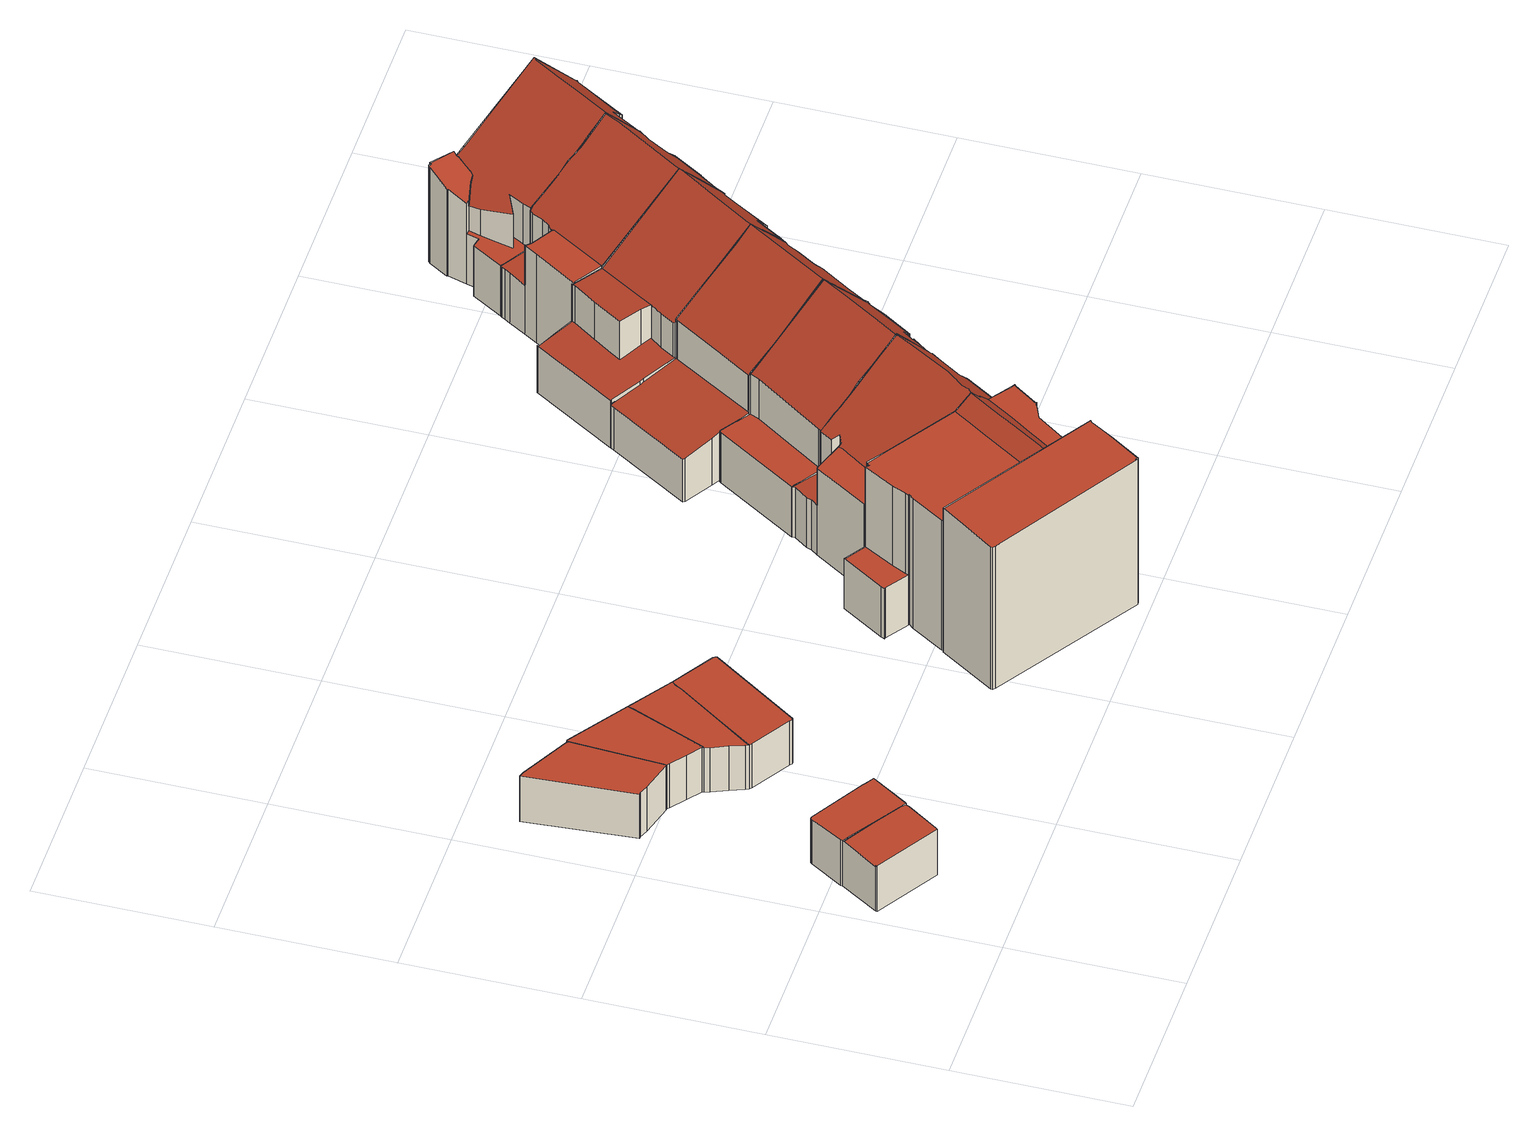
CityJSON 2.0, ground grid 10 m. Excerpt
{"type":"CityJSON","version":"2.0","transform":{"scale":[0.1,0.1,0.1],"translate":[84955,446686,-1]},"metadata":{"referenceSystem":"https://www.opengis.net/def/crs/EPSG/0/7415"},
"CityObjects":{
"building1":{"type":"Building","attributes":{"dak_type":"horizontal","data_area":9.9,"data_coverage":0.88,"geconstateerd":false,"gid":18958629,"h_dak_50p":2.79,"h_dak_70p":2.81,"h_dak_max":2.97,"h_dak_min":2.71,"h_maaiveld":-0.377,"kas_warenhuis":false,"lod11_replace":false,"ondergronds_type":"above ground","oorspronkelijkbouwjaar":1930,"pw_actueel":"yes","pw_bron":"ahn3","reconstructie_methode":"tudelft3d-geoflow","reconstruction_skipped":false,"rmse_lod12":0.0332,"rmse_lod13":0.0361,"rmse_lod22":0.0187,"rn":1,"status":"Pand in gebruik","t_run":35.13,"val3dity_codes_lod12":"[]","val3dity_codes_lod13":"[]","val3dity_codes_lod22":"[]"},"children":["building1-1"]},
"building1-1":{"type":"BuildingPart","parents":["building1"],"geometry":[{"type":"Solid","lod":"2.2","boundaries":[[[[0,1,2,3,4,5,6,7,8,9]],[[10,0,9,11]],[[12,3,2,13]],[[14,4,3,12]],[[15,5,4,16]],[[16,4,14]],[[17,8,7,18]],[[11,9,8,17]],[[13,2,1,19]],[[20,6,5,15]],[[18,7,6,20]],[[19,1,0,10]],[[14,12,13,19,10,11,17,18,20,15,16]]]],"semantics":{"surfaces":[{"type":"GroundSurface"},{"type":"WallSurface","on_footprint_edge":true},{"type":"RoofSurface"}],"values":[[0,1,1,1,1,1,1,1,1,1,1,1,2]]}}]},
"building2":{"type":"Building","attributes":{"dak_type":"horizontal","data_area":9.4,"data_coverage":0.83,"geconstateerd":false,"gid":18958628,"h_dak_50p":2.78,"h_dak_70p":2.8,"h_dak_max":2.86,"h_dak_min":2.67,"h_maaiveld":-0.368,"kas_warenhuis":false,"lod11_replace":false,"ondergronds_type":"above ground","oorspronkelijkbouwjaar":1930,"pw_actueel":"yes","pw_bron":"ahn3","reconstructie_methode":"tudelft3d-geoflow","reconstruction_skipped":false,"rmse_lod12":0.0407,"rmse_lod13":0.0404,"rmse_lod22":0.018,"rn":1,"status":"Pand in gebruik","t_run":39.55,"val3dity_codes_lod12":"[]","val3dity_codes_lod13":"[]","val3dity_codes_lod22":"[]"},"children":["building2-1"]},
"building2-1":{"type":"BuildingPart","parents":["building2"],"geometry":[{"type":"Solid","lod":"2.2","boundaries":[[[[21,9,22,23,5,24,25,26,27,28,29,30]],[[31,24,5,15]],[[32,25,24,31]],[[15,5,23,33]],[[34,26,25,32]],[[33,23,22,35]],[[36,27,26,34]],[[37,28,27,36]],[[38,29,28,37]],[[35,22,9,39]],[[40,21,30,41]],[[41,30,29,38]],[[39,9,21,40]],[[39,40,41,38,37,36,34,32,31,15,33,35]]]],"semantics":{"surfaces":[{"type":"GroundSurface"},{"type":"WallSurface","on_footprint_edge":true},{"type":"RoofSurface"}],"values":[[0,1,1,1,1,1,1,1,1,1,1,1,1,2]]}}]},
"building3":{"type":"Building","attributes":{"dak_type":"horizontal","data_area":15.84,"data_coverage":0.91,"geconstateerd":false,"gid":17147226,"h_dak_50p":2.72,"h_dak_70p":2.74,"h_dak_max":2.84,"h_dak_min":2.61,"h_maaiveld":-0.392,"kas_warenhuis":false,"lod11_replace":false,"ondergronds_type":"above ground","oorspronkelijkbouwjaar":1930,"pw_actueel":"yes","pw_bron":"ahn3","reconstructie_methode":"tudelft3d-geoflow","reconstruction_skipped":false,"rmse_lod12":0.0383,"rmse_lod13":0.039,"rmse_lod22":0.0235,"rn":1,"status":"Pand in gebruik","t_run":56.82,"val3dity_codes_lod12":"[]","val3dity_codes_lod13":"[]","val3dity_codes_lod22":"[]"},"children":["building3-1"]},
"building3-1":{"type":"BuildingPart","parents":["building3"],"geometry":[{"type":"Solid","lod":"2.2","boundaries":[[[[42,43,44,45,46,47,48,49,50,51]],[[52,42,51,53]],[[54,46,45,55]],[[56,47,46,54]],[[57,49,48,58]],[[55,45,44,59]],[[60,50,49,57]],[[53,51,50,60]],[[61,43,42,52]],[[59,44,43,61]],[[58,48,47,56]],[[60,57,58,56,54,55,59,61,52,53]]]],"semantics":{"surfaces":[{"type":"GroundSurface"},{"type":"WallSurface","on_footprint_edge":true},{"type":"RoofSurface"}],"values":[[0,1,1,1,1,1,1,1,1,1,1,2]]}}]},
"building4":{"type":"Building","attributes":{"dak_type":"horizontal","data_area":13.71,"data_coverage":0.883,"geconstateerd":false,"gid":18958733,"h_dak_50p":2.74,"h_dak_70p":2.76,"h_dak_max":2.89,"h_dak_min":2.65,"h_maaiveld":-0.383,"kas_warenhuis":false,"lod11_replace":false,"ondergronds_type":"above ground","oorspronkelijkbouwjaar":1930,"pw_actueel":"yes","pw_bron":"ahn3","reconstructie_methode":"tudelft3d-geoflow","reconstruction_skipped":false,"rmse_lod12":0.0327,"rmse_lod13":0.0363,"rmse_lod22":0.0184,"rn":1,"status":"Pand in gebruik","t_run":37.49,"val3dity_codes_lod12":"[]","val3dity_codes_lod13":"[]","val3dity_codes_lod22":"[]"},"children":["building4-1"]},
"building4-1":{"type":"BuildingPart","parents":["building4"],"geometry":[{"type":"Solid","lod":"2.2","boundaries":[[[[62,63,64,65,66,67,46,68,69,70,71]],[[54,46,67,72]],[[73,65,64,74]],[[75,66,65,73]],[[76,63,62,77]],[[74,64,63,76]],[[72,67,66,75]],[[78,70,69,79]],[[80,71,70,78]],[[79,69,68,81]],[[81,68,46,54]],[[77,62,71,80]],[[72,75,73,74,76,77,80,78,79,81,54]]]],"semantics":{"surfaces":[{"type":"GroundSurface"},{"type":"WallSurface","on_footprint_edge":true},{"type":"RoofSurface"}],"values":[[0,1,1,1,1,1,1,1,1,1,1,1,2]]}}]},
"building5":{"type":"Building","attributes":{"dak_type":"horizontal","data_area":11.9,"data_coverage":0.88,"geconstateerd":false,"gid":18958735,"h_dak_50p":2.74,"h_dak_70p":2.76,"h_dak_max":2.84,"h_dak_min":2.64,"h_maaiveld":-0.369,"kas_warenhuis":false,"lod11_replace":false,"ondergronds_type":"above ground","oorspronkelijkbouwjaar":1930,"pw_actueel":"yes","pw_bron":"ahn3","reconstructie_methode":"tudelft3d-geoflow","reconstruction_skipped":false,"rmse_lod12":0.0392,"rmse_lod13":0.0413,"rmse_lod22":0.0199,"rn":1,"status":"Pand in gebruik","t_run":38.17,"val3dity_codes_lod12":"[]","val3dity_codes_lod13":"[]","val3dity_codes_lod22":"[]"},"children":["building5-1"]},
"building5-1":{"type":"BuildingPart","parents":["building5"],"geometry":[{"type":"Solid","lod":"2.2","boundaries":[[[[82,83,84,85,86,87,64,88,71,89,90]],[[91,87,86,92]],[[80,71,88,93]],[[94,89,71,80]],[[93,88,64,74]],[[74,64,87,91]],[[95,90,89,94]],[[96,82,90,95]],[[92,86,85,97]],[[97,85,84,98]],[[99,83,82,96]],[[98,84,83,99]],[[98,99,96,95,94,80,93,74,91,92,97]]]],"semantics":{"surfaces":[{"type":"GroundSurface"},{"type":"WallSurface","on_footprint_edge":true},{"type":"RoofSurface"}],"values":[[0,1,1,1,1,1,1,1,1,1,1,1,2]]}}]},
"building6":{"type":"Building","attributes":{"dak_type":"horizontal","data_area":17.3,"data_coverage":0.914,"geconstateerd":false,"gid":18958734,"h_dak_50p":2.74,"h_dak_70p":2.76,"h_dak_max":2.87,"h_dak_min":2.63,"h_maaiveld":-0.351,"kas_warenhuis":false,"lod11_replace":false,"ondergronds_type":"above ground","oorspronkelijkbouwjaar":1930,"pw_actueel":"yes","pw_bron":"ahn3","reconstructie_methode":"tudelft3d-geoflow","reconstruction_skipped":false,"rmse_lod12":0.0401,"rmse_lod13":0.041,"rmse_lod22":0.0209,"rn":1,"status":"Pand in gebruik","t_run":46.55,"val3dity_codes_lod12":"[]","val3dity_codes_lod13":"[]","val3dity_codes_lod22":"[]"},"children":["building6-1"]},
"building6-1":{"type":"BuildingPart","parents":["building6"],"geometry":[{"type":"Solid","lod":"2.2","boundaries":[[[[100,101,84,102,89,103,104,105,106,107]],[[108,103,89,94]],[[109,102,84,98]],[[110,104,103,108]],[[98,84,101,111]],[[94,89,102,109]],[[112,100,107,113]],[[113,107,106,114]],[[114,106,105,115]],[[111,101,100,112]],[[115,105,104,110]],[[112,113,114,115,110,108,94,109,98,111]]]],"semantics":{"surfaces":[{"type":"GroundSurface"},{"type":"WallSurface","on_footprint_edge":true},{"type":"RoofSurface"}],"values":[[0,1,1,1,1,1,1,1,1,1,1,2]]}}]},
"building7":{"type":"Building","attributes":{"dak_type":"horizontal","data_area":37.4,"data_coverage":0.938,"geconstateerd":false,"gid":18956772,"h_dak_50p":9.92,"h_dak_70p":9.94,"h_dak_max":10.19,"h_dak_min":9.82,"h_maaiveld":-0.225,"kas_warenhuis":false,"lod11_replace":false,"ondergronds_type":"above ground","oorspronkelijkbouwjaar":1930,"pw_actueel":"yes","pw_bron":"ahn3","reconstructie_methode":"tudelft3d-geoflow","reconstruction_skipped":false,"rmse_lod12":0.0615,"rmse_lod13":0.0643,"rmse_lod22":0.0491,"rn":1,"status":"Pand in gebruik","t_run":56.24,"val3dity_codes_lod12":"[]","val3dity_codes_lod13":"[]","val3dity_codes_lod22":"[]"},"children":["building7-1"]},
"building7-1":{"type":"BuildingPart","parents":["building7"],"geometry":[{"type":"Solid","lod":"2.2","boundaries":[[[[116,117,118,119,120,121,122,123,124,125]],[[126,118,117,127]],[[128,123,122,129]],[[129,122,121,130]],[[131,116,125,132]],[[133,124,123,128]],[[130,121,120,134]],[[134,120,119,135]],[[135,119,118,126]],[[132,125,124,133]],[[127,117,116,131]],[[134,135,126,127,131,132,133,128,129,130]]]],"semantics":{"surfaces":[{"type":"GroundSurface"},{"type":"WallSurface","on_footprint_edge":true},{"type":"RoofSurface"}],"values":[[0,1,1,1,1,1,1,1,1,1,1,2]]}}]},
"building8":{"type":"Building","attributes":{"dak_type":"slanted","data_area":61.83,"data_coverage":0.902,"geconstateerd":false,"gid":18956773,"h_dak_50p":8.99,"h_dak_70p":9.02,"h_dak_max":10.67,"h_dak_min":2.94,"h_maaiveld":-0.14,"kas_warenhuis":false,"lod11_replace":false,"ondergronds_type":"above ground","oorspronkelijkbouwjaar":1930,"pw_actueel":"yes","pw_bron":"ahn3","reconstructie_methode":"tudelft3d-geoflow","reconstruction_skipped":false,"rmse_lod12":1.58,"rmse_lod13":2.02,"rmse_lod22":0.262,"rn":1,"status":"Pand in gebruik","t_run":133.63,"val3dity_codes_lod12":"[]","val3dity_codes_lod13":"[]","val3dity_codes_lod22":"[]"},"children":["building8-1"]},
"building8-1":{"type":"BuildingPart","parents":["building8"],"geometry":[{"type":"Solid","lod":"2.2","boundaries":[[[[136,137,138,139,140,141,142,143,144,145,146,147,148,149,150,151,152,153,154,155,156,157,158,159,160,161,162,163,164,165,166,167,168,169,170,171,172,173]],[[174,173,172,175]],[[176,155,154,177]],[[178,179,180,181]],[[182,164,163,183]],[[181,180,184,185]],[[186,159,158,187]],[[188,142,141,189]],[[190,143,142,188]],[[191,160,159,186]],[[192,161,160,191]],[[189,141,140,193]],[[193,140,139,194]],[[195,153,152,196]],[[197,156,155,176]],[[177,154,153,195,198]],[[196,152,151,199]],[[199,151,150,200]],[[201,149,148,202]],[[203,200,150,149,201]],[[204,145,144,205]],[[205,144,143,190]],[[206,170,169,207]],[[208,171,170,206]],[[187,158,157,209,210]],[[210,209,179,178]],[[209,157,156,197]],[[194,139,138,211]],[[198,195,200,203]],[[212,168,167,213]],[[214,215,213,216]],[[207,169,168,212]],[[217,218,215,214]],[[175,172,171,208]],[[211,138,137,219]],[[183,163,162,220]],[[220,162,161,192]],[[221,165,164,182]],[[222,166,165,221]],[[216,213,167,166,222]],[[223,174,218,217]],[[224,136,173,174,223]],[[219,137,136,224]],[[225,226,147,146,227]],[[227,146,145,204]],[[202,148,147,226]],[[185,184,226,225]],[[189,228,229,230,231,186,187,232,233,234,188]],[[200,195,196,199]],[[209,197,176,177,198,203,201,202,226,184,180,179]],[[230,229,228,189,193,235,236,191,186,231]],[[218,174,175,208,206,207,212,213,215]],[[233,232,187,210,178,181,185,225,227,204,205,190,188,234]],[[223,217,214,216,222,221,182,183,220,192,191,236,235,193,194,211,219,224]]]],"semantics":{"surfaces":[{"type":"GroundSurface"},{"type":"WallSurface","on_footprint_edge":true},{"type":"WallSurface","on_footprint_edge":false},{"type":"RoofSurface"}],"values":[[0,1,1,2,1,2,1,1,1,1,1,1,1,1,1,1,1,1,1,1,1,1,1,1,1,2,1,1,2,1,2,1,2,1,1,1,1,1,1,1,2,1,1,1,1,1,2,3,3,3,3,3,3,3]]}}]},
"building9":{"type":"Building","attributes":{"dak_type":"slanted","data_area":52.44,"data_coverage":0.904,"geconstateerd":false,"gid":18956777,"h_dak_50p":8.16,"h_dak_70p":8.64,"h_dak_max":9.79,"h_dak_min":3.31,"h_maaiveld":-0.117,"kas_warenhuis":false,"lod11_replace":false,"ondergronds_type":"above ground","oorspronkelijkbouwjaar":1928,"pw_actueel":"yes","pw_bron":"ahn3","reconstructie_methode":"tudelft3d-geoflow","reconstruction_skipped":false,"rmse_lod12":1.77,"rmse_lod13":2.21,"rmse_lod22":0.237,"rn":1,"status":"Pand in gebruik","t_run":160.13,"val3dity_codes_lod12":"[]","val3dity_codes_lod13":"[]","val3dity_codes_lod22":"[]"},"children":["building9-1"]},
"building9-1":{"type":"BuildingPart","parents":["building9"],"geometry":[{"type":"Solid","lod":"2.2","boundaries":[[[[237,238,239,240,241,242,243,244,245,246,247,248,249,250,251,252,253,254,255,141,140,256,257,138,258,259]],[[260,254,253,261]],[[262,246,245,263]],[[264,138,257,265]],[[261,253,252,266]],[[267,251,250,268]],[[269,270,259,258,271]],[[189,141,255,272]],[[265,257,256,273]],[[274,244,243,275]],[[276,241,240,277]],[[273,256,140,193]],[[278,242,241,276]],[[279,278,280,281]],[[281,280,282,283]],[[193,140,141,189]],[[275,243,242,278,279]],[[284,248,247,285]],[[268,250,249,286]],[[266,252,251,267]],[[286,249,248,284]],[[285,247,246,262]],[[263,245,244,274]],[[287,237,259,270]],[[271,258,138,264]],[[288,238,237,287]],[[277,240,239,289]],[[272,255,254,260]],[[289,239,238,288]],[[290,291,292,293]],[[294,295,270,269]],[[296,297,295,294]],[[293,292,297,296]],[[283,282,291,290]],[[298,299,300,301,189,272,260,261,266,267,268,286,284,285,262,302]],[[277,289,288,287,270,295,297,292,291,282,280,278,276]],[[296,294,269,271,264,265,273,303,304,305,293]],[[293,305,304,303,273,193,189,301,300,299,298,302,262,263,274,275,279,281,283,290]]]],"semantics":{"surfaces":[{"type":"GroundSurface"},{"type":"WallSurface","on_footprint_edge":true},{"type":"WallSurface","on_footprint_edge":false},{"type":"RoofSurface"}],"values":[[0,1,1,1,1,1,1,1,1,1,1,1,1,2,2,1,1,1,1,1,1,1,1,1,1,1,1,1,1,2,2,2,2,2,3,3,3,3]]}}]},
"building10":{"type":"Building","attributes":{"dak_type":"slanted","data_area":53,"data_coverage":0.922,"geconstateerd":false,"gid":11190670,"h_dak_50p":7.92,"h_dak_70p":8.6,"h_dak_max":9.78,"h_dak_min":3.34,"h_maaiveld":-0.076,"kas_warenhuis":false,"lod11_replace":false,"ondergronds_type":"above ground","oorspronkelijkbouwjaar":1928,"pw_actueel":"yes","pw_bron":"ahn3","reconstructie_methode":"tudelft3d-geoflow","reconstruction_skipped":false,"rmse_lod12":2.36,"rmse_lod13":1.19,"rmse_lod22":0.164,"rn":1,"status":"Pand in gebruik","t_run":134.42,"val3dity_codes_lod12":"[]","val3dity_codes_lod13":"[]","val3dity_codes_lod22":"[]"},"children":["building10-1"]},
"building10-1":{"type":"BuildingPart","parents":["building10"],"geometry":[{"type":"Solid","lod":"2.2","boundaries":[[[[306,307,308,309,248,247,310,311,312,313,314,242,315,240,316,317,318,319,320,321,322,323,324,325,326,327,328,329,330]],[[331,316,240,277]],[[277,240,315,332]],[[333,317,316,331]],[[334,318,317,333]],[[335,306,330,336]],[[337,326,325,338]],[[339,340,341,342]],[[332,315,242,343]],[[342,341,344,345]],[[345,344,343,279]],[[346,328,327,347]],[[348,307,306,335]],[[336,330,329,349]],[[350,323,322,351]],[[338,325,324,352]],[[353,319,318,334]],[[354,353,340,339]],[[355,312,311,356]],[[357,321,320,358]],[[358,320,319,353,354]],[[351,322,321,357]],[[352,324,323,350]],[[359,314,313,360]],[[360,313,312,355]],[[279,343,242,314,359]],[[347,327,326,337]],[[361,310,247,285]],[[284,248,309,362]],[[285,247,248,284]],[[362,309,308,363]],[[356,311,310,361]],[[349,329,328,346]],[[363,308,307,348]],[[341,340,353,334,333,331,277,332,343,344]],[[360,355,356,364,365,366,357,358,354,339,342,345,279,359]],[[362,363,348,335,336,349,346,347,337,338,352,350,351,357,366,365,364,356,361,285,284]]]],"semantics":{"surfaces":[{"type":"GroundSurface"},{"type":"WallSurface","on_footprint_edge":true},{"type":"WallSurface","on_footprint_edge":false},{"type":"RoofSurface"}],"values":[[0,1,1,1,1,1,1,2,1,2,2,1,1,1,1,1,1,2,1,1,1,1,1,1,1,1,1,1,1,1,1,1,1,1,3,3,3]]}}]},
"building11":{"type":"Building","attributes":{"dak_type":"slanted","data_area":66.79,"data_coverage":0.934,"geconstateerd":false,"gid":18956769,"h_dak_50p":7.12,"h_dak_70p":8.33,"h_dak_max":9.79,"h_dak_min":2.81,"h_maaiveld":-0.09,"kas_warenhuis":false,"lod11_replace":false,"ondergronds_type":"above ground","oorspronkelijkbouwjaar":1928,"pw_actueel":"yes","pw_bron":"ahn3","reconstructie_methode":"tudelft3d-geoflow","reconstruction_skipped":false,"rmse_lod12":3.09,"rmse_lod13":1.06,"rmse_lod22":0.291,"rn":1,"status":"Pand in gebruik","t_run":106.22,"val3dity_codes_lod12":"[]","val3dity_codes_lod13":"[]","val3dity_codes_lod22":"[]"},"children":["building11-1"]},
"building11-1":{"type":"BuildingPart","parents":["building11"],"geometry":[{"type":"Solid","lod":"2.2","boundaries":[[[[367,368,369,370,323,371,372,373,374,375,376,377,378,379,380,381,382,383,384,385,386,387,388,389,390,391,392]],[[393,394,395,396]],[[394,382,381,397]],[[398,399,373,372,400]],[[401,380,379,402]],[[403,369,368,404]],[[405,392,391,406]],[[406,391,390,407]],[[408,385,384,409]],[[410,370,369,403]],[[404,368,367,411]],[[412,413,399,398]],[[414,374,373,399]],[[415,388,387,416]],[[417,389,388,415]],[[418,376,375,419]],[[400,372,371,420]],[[420,371,323,350]],[[350,323,370,410]],[[396,395,413,412]],[[407,390,389,417]],[[411,367,392,405]],[[402,379,378,421]],[[422,386,385,408]],[[419,375,374,414]],[[409,384,383,423]],[[423,383,382,394,393]],[[424,377,376,418]],[[421,378,377,424]],[[397,381,380,401]],[[416,387,386,422]],[[408,409,423,393,396,412,398,400,425,422]],[[421,424,418,419,414,399,413,395,394,397,401,402]],[[411,405,406,407,417,415,416,422,425,400,420,350,410,403,404]]]],"semantics":{"surfaces":[{"type":"GroundSurface"},{"type":"WallSurface","on_footprint_edge":false},{"type":"WallSurface","on_footprint_edge":true},{"type":"RoofSurface"}],"values":[[0,1,2,2,2,2,2,2,2,2,2,1,2,2,2,2,2,2,2,1,2,2,2,2,2,2,2,2,2,2,2,3,3,3]]}}]},
"building12":{"type":"Building","attributes":{"dak_type":"slanted","data_area":66.51,"data_coverage":0.928,"geconstateerd":false,"gid":11190669,"h_dak_50p":7.32,"h_dak_70p":8.49,"h_dak_max":9.82,"h_dak_min":3.05,"h_maaiveld":-0.109,"kas_warenhuis":false,"lod11_replace":false,"ondergronds_type":"above ground","oorspronkelijkbouwjaar":1928,"pw_actueel":"yes","pw_bron":"ahn3","reconstructie_methode":"tudelft3d-geoflow","reconstruction_skipped":false,"rmse_lod12":2.45,"rmse_lod13":1.28,"rmse_lod22":0.174,"rn":1,"status":"Pand in gebruik","t_run":154.19,"val3dity_codes_lod12":"[]","val3dity_codes_lod13":"[]","val3dity_codes_lod22":"[]"},"children":["building12-1"]},
"building12-1":{"type":"BuildingPart","parents":["building12"],"geometry":[{"type":"Solid","lod":"2.2","boundaries":[[[[426,427,428,429,430,431,432,433,434,435,436,437,438,388,386,439,440,441,442,443,381,380,444,445,446,447]],[[448,427,426,449]],[[449,426,447,450]],[[451,447,446,452]],[[453,454,441,440,455]],[[456,457,458,459]],[[460,443,442,461]],[[462,463,464,465]],[[459,458,454,453]],[[455,440,439,466]],[[467,438,437,468]],[[415,388,438,467]],[[461,442,441,454]],[[469,380,381,470]],[[470,381,443,460]],[[471,445,444,472]],[[452,446,445,471]],[[422,386,388,415]],[[473,431,430,474]],[[475,429,428,476]],[[466,439,386,422]],[[477,436,435,478]],[[479,434,433,480]],[[481,431,473]],[[474,430,429,475]],[[482,483,484,485]],[[450,451,483,482]],[[447,451,450]],[[465,464,486,487]],[[472,444,380,469]],[[488,432,431,481]],[[480,433,432,488]],[[487,486,457,456]],[[485,484,463,462]],[[468,437,436,477]],[[478,435,434,479]],[[476,428,427,448]],[[454,458,457,486,464,463,484,483,451,452,471,472,469,470,460,461]],[[422,489,490,476,448,491,487,456,459,453,455,466]],[[479,480,488,481,473,474,475,476,490,489,422,415,467,468,477,478]],[[491,448,449,450,482,485,462,465,487]]]],"semantics":{"surfaces":[{"type":"GroundSurface"},{"type":"WallSurface","on_footprint_edge":true},{"type":"WallSurface","on_footprint_edge":false},{"type":"RoofSurface"}],"values":[[0,1,1,1,1,2,1,2,2,1,1,1,1,1,1,1,1,1,1,1,1,1,1,1,1,2,2,1,2,1,1,1,2,2,1,1,1,3,3,3,3]]}}]},
"building13":{"type":"Building","attributes":{"dak_type":"slanted","data_area":52.73,"data_coverage":0.909,"geconstateerd":false,"gid":18956778,"h_dak_50p":7.9,"h_dak_70p":8.57,"h_dak_max":9.8,"h_dak_min":3.25,"h_maaiveld":-0.109,"kas_warenhuis":false,"lod11_replace":false,"ondergronds_type":"above ground","oorspronkelijkbouwjaar":1928,"pw_actueel":"yes","pw_bron":"ahn3","reconstructie_methode":"tudelft3d-geoflow","reconstruction_skipped":false,"rmse_lod12":1.73,"rmse_lod13":2.14,"rmse_lod22":0.161,"rn":1,"status":"Pand in gebruik","t_run":152.31,"val3dity_codes_lod12":"[]","val3dity_codes_lod13":"[]","val3dity_codes_lod22":"[]"},"children":["building13-1"]},
"building13-1":{"type":"BuildingPart","parents":["building13"],"geometry":[{"type":"Solid","lod":"2.2","boundaries":[[[[492,493,430,428,494,495,496,426,497,498,499,500,501,502,503,504,505,506,507,508,509,510,511,512,513,514,515,516]],[[517,500,499,518]],[[519,512,511,520]],[[521,501,500,517]],[[522,502,501,521]],[[474,430,493,523]],[[524,504,503,525,526]],[[527,509,508,528]],[[525,503,502,522]],[[529,530,531,532]],[[532,531,533,534]],[[535,515,514,536]],[[537,513,512,519]],[[536,514,513,537]],[[476,428,430,474]],[[449,426,496,538]],[[539,495,494,540]],[[541,497,426,449]],[[518,499,498,542]],[[523,493,492,543]],[[543,492,516,544]],[[544,516,515,535]],[[545,546,542,547]],[[534,533,548,549]],[[526,525,530,529]],[[550,505,504,524]],[[547,542,498,497,541]],[[551,549,548,552,553]],[[538,496,495,539]],[[553,554,549,551]],[[554,553,555]],[[553,552,546,545]],[[556,507,506,557]],[[528,508,507,556]],[[557,506,505,550]],[[520,511,510,558]],[[558,510,509,527]],[[540,494,428,476]],[[551,553,545,547,541,449,538,539,555,553]],[[546,552,548,533,531,530,525,522,521,517,518,542]],[[558,527,528,559,560,561,562,476,474,523,543,544,535,536,537,519,520]],[[476,562,561,560,559,528,556,557,550,524,526,529,532,534,549,554,555,539,540]]]],"semantics":{"surfaces":[{"type":"GroundSurface"},{"type":"WallSurface","on_footprint_edge":true},{"type":"WallSurface","on_footprint_edge":false},{"type":"RoofSurface"}],"values":[[0,1,1,1,1,1,1,1,1,2,2,1,1,1,1,1,1,1,1,1,1,1,2,2,2,1,1,2,1,2,2,2,1,1,1,1,1,1,3,3,3,3]]}}]},
"building14":{"type":"Building","attributes":{"dak_type":"slanted","data_area":49.04,"data_coverage":0.855,"geconstateerd":false,"gid":18956761,"h_dak_50p":8.15,"h_dak_70p":8.66,"h_dak_max":9.9,"h_dak_min":3.27,"h_maaiveld":-0.104,"kas_warenhuis":false,"lod11_replace":false,"ondergronds_type":"above ground","oorspronkelijkbouwjaar":1928,"pw_actueel":"yes","pw_bron":"ahn3","reconstructie_methode":"tudelft3d-geoflow","reconstruction_skipped":false,"rmse_lod12":1.69,"rmse_lod13":1.22,"rmse_lod22":0.249,"rn":1,"status":"Pand in gebruik","t_run":110.02,"val3dity_codes_lod12":"[]","val3dity_codes_lod13":"[]","val3dity_codes_lod22":"[]"},"children":["building14-1"]},
"building14-1":{"type":"BuildingPart","parents":["building14"],"geometry":[{"type":"Solid","lod":"2.2","boundaries":[[[[563,564,565,566,567,568,569,570,571,572,573,574,511,509,508,506,575,576,577,578,579,580,502,581,582,583,584,585,586,587,588,589]],[[590,511,574,591]],[[592,593,594]],[[595,571,570,596]],[[596,570,569,597]],[[598,589,588,599]],[[600,563,589,598]],[[599,588,601]],[[602,572,571,595]],[[603,587,586,604]],[[591,574,573,605]],[[605,573,572,602]],[[601,588,587,603]],[[606,607,608,609]],[[610,568,567,611]],[[597,569,568,610]],[[611,567,566,612]],[[613,581,502,522]],[[614,582,581,613]],[[527,509,511,590]],[[615,506,508,528]],[[522,502,580,616]],[[617,618,619,620]],[[618,621,622,623]],[[624,625,577,576,626]],[[627,628,621,618,617]],[[528,508,509,527]],[[620,619,593,592]],[[629,630,631]],[[616,580,579,632]],[[633,583,582,614]],[[628,584,583,633]],[[634,585,584,628,627]],[[635,575,506,615]],[[632,579,578,636]],[[637,638,625,624]],[[636,578,577,625]],[[626,576,575,635]],[[612,566,565,639]],[[640,641,642,643]],[[623,622,641,640]],[[604,586,585,634]],[[643,642,638,637]],[[630,629,644,645]],[[645,644,607,606]],[[609,608,564,563,600]],[[639,565,564,608]],[[646,528,527,590,591,605,602,595,596,597,610,611]],[[630,645,606,609,600,598,599,601,603,604,634,627,617,620,592,594,631]],[[642,641,622,621,628,633,614,613,522,616,632,636,625,638]],[[607,644,629,631,594,593,619,618,623,640,643,637,624,626,635,615,528,646,611,612,639,608]]]],"semantics":{"surfaces":[{"type":"GroundSurface"},{"type":"WallSurface","on_footprint_edge":true},{"type":"WallSurface","on_footprint_edge":false},{"type":"RoofSurface"}],"values":[[0,1,2,1,1,1,1,1,1,1,1,1,1,2,1,1,1,1,1,1,1,1,2,2,1,2,1,2,2,1,1,1,1,1,1,2,1,1,1,2,2,1,2,2,2,1,1,3,3,3,3]]}}]}
},
"vertices":[
[58,68,6],[46,50,6],[45,49,6],[9,71,6],[9,72,6],[23,94,6],[24,93,6],[26,92,6],[57,72,6],[59,70,6],[58,68,38],[59,70,38],[9,71,38],[45,49,38],[9,72,38],[23,94,38],[9,72,37],[57,72,38],[26,92,38],[46,50,38],[24,93,38],
[60,71,6],[56,73,6],[23,93,6],[23,95,6],[35,114,6],[36,115,6],[37,115,6],[68,96,6],[69,95,6],[74,92,6],[23,95,38],[35,114,37],[23,93,38],[36,115,37],[56,73,38],[37,115,37],[68,96,38],[69,95,38],[59,70,39],[60,71,39],[74,92,38],
[27,269,6],[56,254,6],[57,253,6],[55,201,6],[55,199,6],[54,199,6],[35,204,6],[30,206,6],[29,206,6],[24,270,6],[27,269,38],[24,270,38],[55,199,37],[55,201,37],[54,199,37],[30,206,37],[35,204,37],[57,253,38],[29,206,37],[56,254,38],
[91,228,6],[74,185,6],[73,184,6],[73,185,6],[65,191,6],[56,198,6],[57,251,6],[57,254,6],[58,254,6],[92,231,6],[56,198,37],[73,185,37],[73,184,37],[65,191,37],[74,185,37],[91,228,38],[58,254,38],[57,254,38],[92,231,38],[57,251,38],
[113,208,6],[83,164,6],[82,162,6],[81,164,6],[78,172,6],[74,181,6],[91,229,6],[117,214,6],[115,212,6],[74,181,37],[78,172,37],[91,229,38],[117,214,38],[115,212,38],[113,208,38],[81,164,37],[82,162,37],[83,164,37],
[106,147,6],[83,161,6],[116,213,6],[141,199,6],[142,198,6],[142,197,6],[108,146,6],[107,146,6],[141,199,38],[116,213,38],[142,198,38],[83,161,37],[106,147,37],[107,146,37],[108,146,37],[142,197,38],
[296,38,8],[288,25,8],[276,7,8],[275,8,8],[275,7,8],[191,60,8],[190,61,8],[190,62,8],[211,94,8],[297,39,8],[276,7,110],[288,25,110],[190,62,108],[190,61,108],[191,60,108],[296,38,110],[297,39,110],[211,94,109],[275,7,110],[275,8,110],
[242,143,9],[242,144,9],[243,145,9],[256,137,9],[295,112,9],[304,106,9],[315,100,9],[328,91,9],[330,90,9],[329,89,9],[320,76,9],[320,75,9],[317,70,9],[314,67,9],[315,66,9],[316,57,9],[309,46,9],[302,44,9],[299,43,9],[299,42,9],[297,39,9],[290,43,9],[282,49,9],[271,56,9],[262,62,9],[256,65,9],[212,94,9],[211,94,9],[211,95,9],[223,114,9],[226,117,9],[225,117,9],[212,126,9],[211,126,9],[212,128,9],[228,153,9],[229,152,9],[240,145,9],[240,145,44],[229,152,44],[299,42,74],[299,43,74],[292,46,93],[292,46,82],[310,71,81],[310,71,93],[211,95,100],[211,94,100],[319,75,75],[319,75,94],[271,56,107],[282,49,93],[315,100,94],[304,106,107],[328,91,94],[262,62,100],[256,65,100],[295,112,100],[256,137,100],[302,44,40],[309,46,39],[297,39,74],[302,44,72],[316,57,39],[315,66,41],[314,67,74],[317,70,74],[315,66,74],[329,89,94],[330,90,94],[212,128,44],[211,126,44],[228,153,44],[290,43,82],[290,43,93],[243,145,101],[212,126,44],[225,117,44],[226,119,100],[226,119,44],[225,117,100],[230,127,100],[230,127,44],[242,144,100],[212,94,100],[223,114,100],[226,117,100],[240,145,100],[242,143,100],[320,75,94],[320,75,74],[320,76,94],[303,105,107],[294,91,107],[274,60,107],[272,57,107],[283,51,93],[305,84,94],[314,98,94],[294,111,100],[264,65,100],
[267,182,9],[268,185,9],[274,193,9],[274,195,9],[276,194,9],[291,184,9],[299,179,9],[303,176,9],[311,171,9],[336,156,9],[347,149,9],[354,144,9],[355,143,9],[355,142,9],[351,136,9],[343,124,9],[348,121,9],[337,104,9],[329,91,9],[259,135,9],[244,145,9],[244,147,9],[264,178,9],[337,104,75],[348,121,75],[336,156,108],[311,171,88],[243,145,70],[244,145,70],[343,124,81],[351,136,81],[355,142,81],[264,178,70],[264,178,44],[244,147,70],[329,91,75],[259,135,70],[303,176,81],[299,179,78],[276,194,44],[274,195,44],[291,184,43],[291,184,71],[286,177,43],[286,177,71],[288,173,43],[288,173,74],[354,144,83],[347,149,93],[355,143,81],[267,182,44],[268,185,44],[274,193,44],[284,171,72],[284,171,43],[282,172,43],[282,172,71],[265,178,70],[265,178,44],[268,177,70],[268,177,44],[332,150,108],[315,122,108],[308,112,107],[306,108,107],[335,155,108],[261,138,70],[273,158,71],[281,169,71],
[366,160,9],[362,154,9],[361,154,9],[355,146,9],[341,152,9],[335,156,9],[321,165,9],[314,170,9],[308,173,9],[275,194,9],[304,242,9],[305,243,9],[306,243,9],[323,232,9],[338,222,9],[366,205,9],[391,189,9],[392,188,9],[390,186,9],[385,177,9],[374,160,9],[372,160,9],[371,159,9],[369,160,9],[367,161,9],[304,242,44],[275,194,44],[305,243,44],[306,243,44],[366,160,81],[367,161,81],[374,160,74],[385,177,74],[320,226,72],[320,226,44],[293,186,44],[293,186,71],[291,184,44],[292,185,44],[292,185,71],[371,159,75],[372,160,75],[362,154,81],[369,160,79],[392,188,74],[391,189,75],[390,186,74],[323,232,44],[323,232,72],[321,165,96],[335,156,108],[366,205,108],[338,222,84],[308,173,85],[314,170,90],[341,152,101],[355,146,83],[361,154,83],[336,157,108],[357,190,108],[365,203,108],
[405,221,9],[410,218,9],[399,201,9],[393,191,9],[390,189,9],[366,204,9],[322,232,9],[310,240,9],[308,242,9],[301,246,9],[285,256,9],[284,257,9],[313,303,9],[314,305,9],[315,305,9],[353,281,9],[370,270,9],[382,262,9],[388,258,9],[397,253,9],[405,248,9],[409,245,9],[414,242,9],[417,240,9],[415,238,9],[412,232,9],[353,281,72],[353,281,45],[352,280,45],[352,280,72],[315,305,39],[322,232,71],[322,232,45],[366,204,108],[314,305,39],[313,303,39],[399,201,74],[410,218,74],[412,232,81],[415,238,81],[417,240,81],[388,258,101],[382,262,96],[393,191,74],[405,221,81],[323,233,71],[323,233,45],[310,240,43],[409,245,92],[405,248,97],[414,242,86],[301,246,42],[308,242,43],[390,189,76],[284,257,39],[397,253,108],[370,270,86],[285,256,39],[367,206,108],
[366,340,9],[382,330,9],[428,301,9],[439,294,9],[452,285,9],[451,283,9],[446,275,9],[434,255,9],[429,259,9],[422,248,9],[419,243,9],[418,244,9],[416,240,9],[372,269,9],[358,278,9],[352,281,9],[333,293,9],[331,294,9],[345,354,9],[345,353,9],[355,347,9],[365,341,9],[382,330,70],[366,340,71],[365,341,71],[365,341,45],[355,347,44],[352,281,70],[352,281,46],[358,278,75],[357,290,70],[357,290,46],[352,282,46],[352,282,70],[331,294,44],[333,293,44],[344,309,71],[344,309,44],[356,301,46],[356,301,71],[372,269,87],[416,240,82],[418,244,82],[314,305,42],[315,305,42],[345,353,42],[345,354,42],[451,283,75],[452,285,75],[439,294,93],[428,301,108],[419,243,81],[422,248,81],[429,259,81],[434,255,74],[451,283,74],[364,339,71],[364,339,45],[355,326,45],[355,326,71],[362,297,47],[362,297,70],[446,275,74],[398,255,108],[427,299,108],[382,329,70],
[461,299,9],[454,289,9],[384,329,9],[383,330,9],[367,340,9],[382,365,9],[387,373,9],[393,383,9],[395,386,9],[396,388,9],[397,389,9],[414,378,9],[417,377,9],[432,367,9],[437,364,9],[443,359,9],[459,350,9],[470,343,9],[478,338,9],[478,337,9],[474,331,9],[467,319,9],[471,316,9],[472,315,9],[462,299,9],[395,386,44],[393,383,44],[474,331,81],[478,337,82],[396,388,44],[397,389,44],[454,289,75],[417,377,73],[414,378,45],[414,378,71],[470,343,93],[459,350,108],[412,376,71],[412,376,45],[409,370,44],[409,370,71],[406,366,44],[406,366,71],[472,315,74],[471,316,76],[467,319,81],[367,340,71],[383,330,71],[384,329,72],[382,365,71],[387,373,43],[461,299,75],[462,299,74],[390,370,71],[390,370,43],[387,373,71],[403,363,44],[403,363,70],[432,367,85],[403,363,71],[402,363,44],[402,363,71],[402,363,70],[403,362,71],[443,359,95],[437,364,90],[478,338,82],[458,349,108],[454,342,108],[437,315,108],[429,303,108],
[429,437,9],[443,428,9],[445,427,9],[449,424,9],[490,398,9],[514,383,9],[515,382,9],[514,381,9],[496,352,9],[495,353,9],[490,356,9],[479,338,9],[431,367,9],[422,373,9],[415,378,9],[412,380,9],[399,388,9],[398,389,9],[408,407,9],[409,407,9],[414,406,9],[416,413,9],[419,424,9],[419,425,9],[426,436,9],[427,437,9],[429,436,9],[478,337,81],[479,338,81],[430,415,68],[430,415,66],[434,415,69],[496,352,74],[514,381,74],[515,382,74],[429,436,76],[427,437,77],[429,437,77],[427,437,76],[495,353,75],[426,436,76],[419,425,70],[490,356,81],[441,426,74],[441,426,69],[443,428,69],[443,428,75],[514,383,75],[490,398,108],[449,424,75],[408,407,44],[409,407,44],[437,364,89],[398,389,44],[419,413,65],[419,413,61],[420,413,61],[420,413,66],[419,413,44],[417,406,44],[417,406,62],[415,378,72],[415,378,43],[422,373,78],[416,413,65],[416,413,44],[438,420,69],[438,420,71],[436,417,70],[399,388,44],[414,406,44],[419,424,70],[431,367,85],[412,380,43],[418,383,71],[418,383,43],[445,427,71],[413,387,67],[413,387,43],[423,392,43],[423,392,71],[441,425,69],[441,425,74],[488,396,108]
]}
